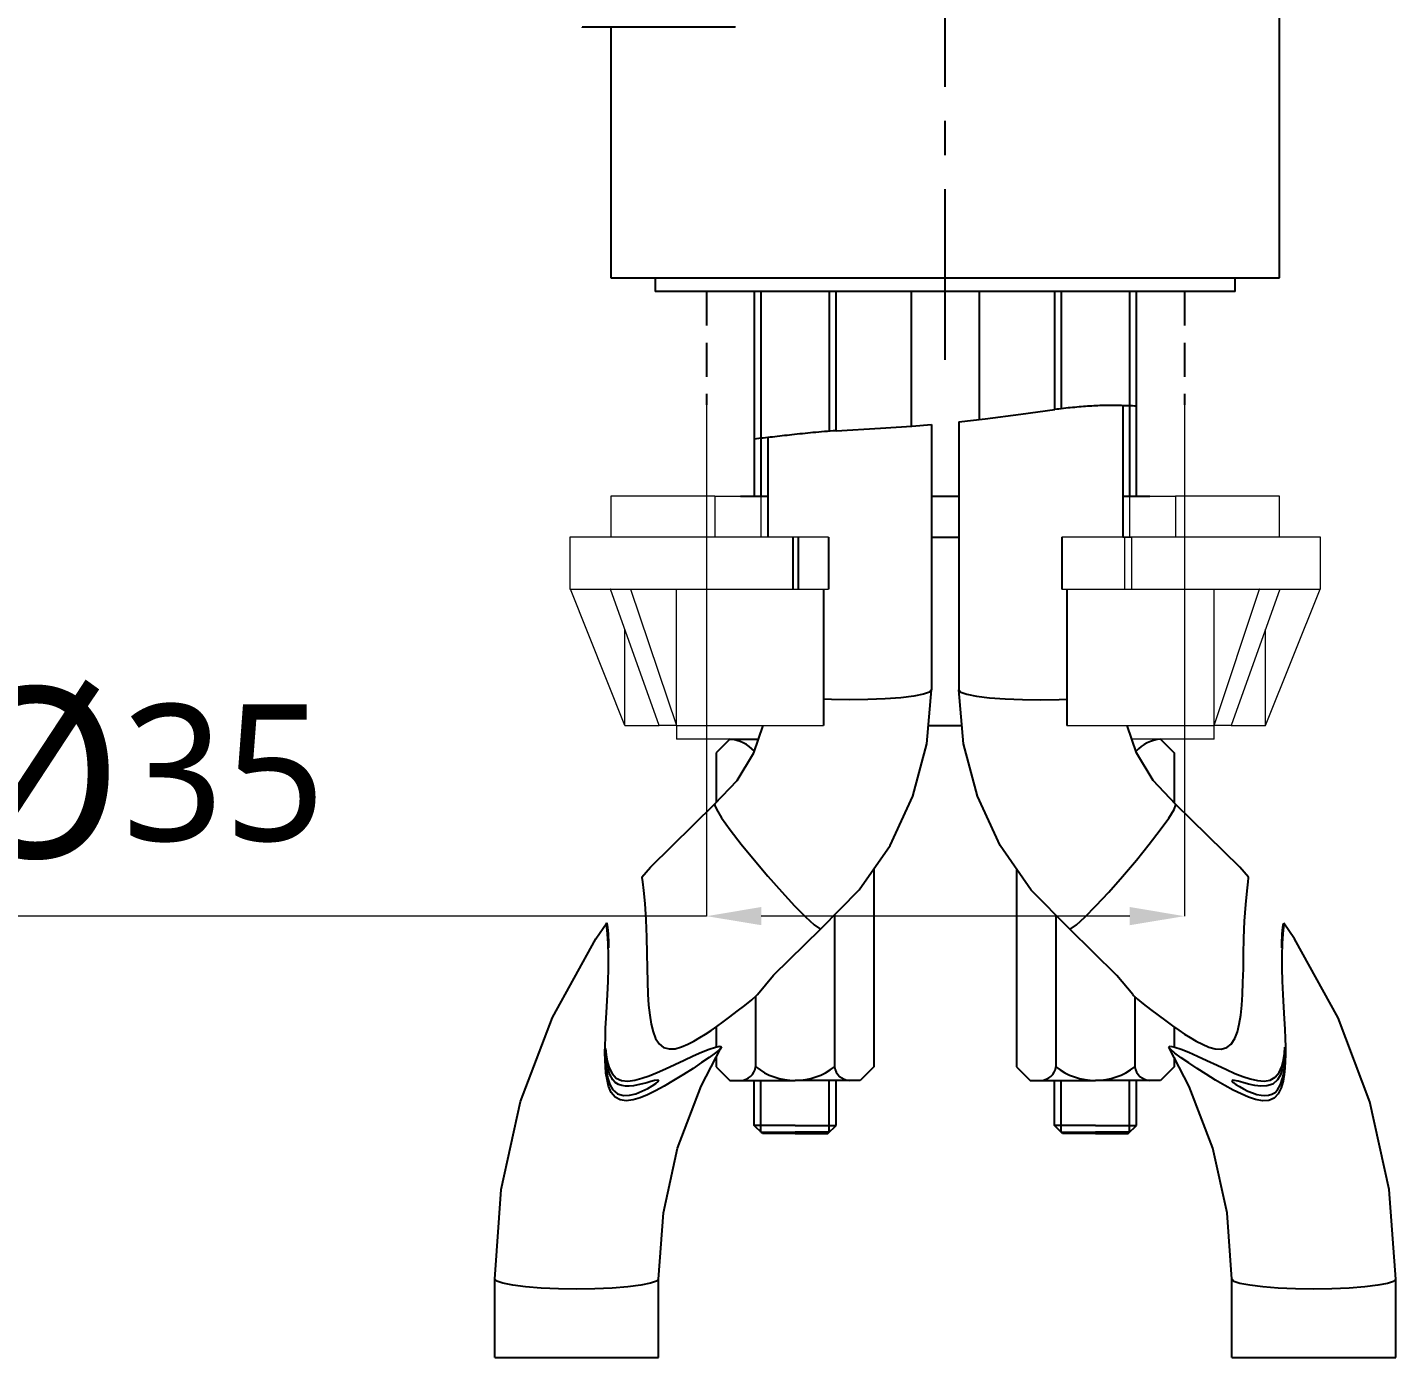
# Model space of a CAD drawing. Extents: x 0 to 1354, y 0 to 992.
# Drawn here: x 259.2 to 359.4, y 262.3 to 359.8 of the extents above; entities that cross this region are included whole.
import ezdxf

# ---------------------------------------------------------------- set-up
doc = ezdxf.new("R2010")
doc.units = 0
doc.header["$LTSCALE"] = 10
doc.header["$MEASUREMENT"] = 0
doc.header["$PDMODE"] = 3
doc.header["$PDSIZE"] = -10
doc.linetypes.add('CENTER', pattern=[2, 1.25, -0.25, 0.25, -0.25])
doc.linetypes.add('HIDDEN', pattern=[0.375, 0.25, -0.125])
doc.layers.get('0').update_dxf_attribs({"linetype": 'CONTINUOUS'})
doc.layers.get('DEFPOINTS').update_dxf_attribs({"linetype": 'CONTINUOUS'})
doc.layers.add('1', color=7, linetype='CONTINUOUS')
doc.layers.add('DEF_LAYER_ASSEM_MEMBER', color=7, linetype='CONTINUOUS')
doc.styles.add('Daelim Dimension', font='NanumGothic.ttf')
doc.dimstyles.new('DEFAULT', dxfattribs={"dimscale": 2, "dimtxt": 2, "dimasz": 2, "dimexe": 0, "dimexo": 2, "dimgap": 1, "dimtad": 1, "dimdec": 1, "dimzin": 9, "dimdsep": 46, "dimtxsty": 'Daelim Dimension', "dimcen": 0.5, "dimclrd": 252, "dimclre": 252, "dimclrt": 3, "dimadec": 1, "dimazin": 0, "dimtfac": 1, "dimtdec": 1, "dimtix": 1, "dimtmove": 0, "dimatfit": 3, "dimfxl": 1, "dimtolj": 1, "dimtzin": 1, "dimlwd": 9, "dimlwe": 9, "dimarcsym": 0})

# ---------------------------------------------------------------- blocks, each defined once
blk = doc.blocks.new('*D3')
at = {"color": 5, "lineweight": 9, "ltscale": 0.5, "transparency": 16777216}
for p, q in [((308.97, 332.3), (308.97, 294.68)), ((343.97, 332.3), (343.97, 294.68)), ((308.97, 294.68), (194.87, 294.68)), ((339.97, 294.68), (312.97, 294.68))]:
    blk.add_line(p, q, dxfattribs=at)
at = {"color": 5, "ltscale": 0.5, "transparency": 16777216}
for points in [[(312.97, 295.35), (312.97, 294.02), (308.97, 294.68)], [(339.97, 295.35), (339.97, 294.02), (343.97, 294.68)]]:
    blk.add_solid(points, dxfattribs=at)
at = {"layer": 'DEFPOINTS', "color": 0, "ltscale": 0.5, "transparency": 16777216}
for p in [(308.97, 336.3), (343.97, 336.3), (343.97, 294.68)]:
    blk.add_point(p, dxfattribs=at)
at = {"color": 7, "lineweight": -3, "ltscale": 0.5, "transparency": 16777216, "insert": (240.46, 304.67), "char_height": 10, "attachment_point": 5, "style": 'Daelim Dimension'}
blk.add_mtext('\\A1;설치구멍 {\\H1.25x;\\C256;Ø}35', dxfattribs=at)

msp = doc.modelspace()

# ---------------------------------------------------------------- linework, layer by layer
at = {"color": 1, "linetype": 'CENTER'}
msp.add_line((326.45, 335.45), (326.45, 475.95), dxfattribs=at)
at = {"color": 7, "linetype": 'HIDDEN', "lineweight": -3}
for p, q in [((308.97, 340.45), (308.97, 332.15)), ((343.97, 340.45), (343.97, 332.15))]:
    msp.add_line(p, q, dxfattribs=at)
at = {"color": 7, "linetype": 'Continuous'}
for p, q in [((331.99, 331.47), (334.47, 331.81)), ((327.45, 330.91), (329.37, 331.12)), ((329.37, 331.12), (331.99, 331.47)), ((318.45, 330.25), (321.7, 330.45)), ((321.7, 330.45), (324, 330.59)), ((324, 330.59), (325.45, 330.71)), ((293.45, 262.33), (305.45, 262.33)), ((347.45, 262.33), (359.45, 262.33))]:
    msp.add_line(p, q, dxfattribs=at)
at = {"color": 0}
for p, q in [((310.67, 307.65), (309.67, 306.65)), ((310.67, 307.65), (312.76, 307.65)), ((342.22, 307.65), (343.22, 306.65)), ((309.67, 306.65), (309.67, 303.02)), ((343.22, 306.65), (343.22, 303.01)), ((321.22, 298.15), (321.22, 283.65)), ((331.67, 298.14), (331.67, 283.65)), ((318.33, 294.77), (318.33, 283.65)), ((334.56, 294.76), (334.56, 283.65)), ((312.56, 288.79), (312.56, 283.65)), ((340.33, 288.79), (340.33, 283.65)), ((309.67, 286.57), (309.67, 285.1)), ((343.22, 286.56), (343.22, 285.1)), ((309.67, 284.34), (309.67, 283.65)), ((343.22, 284.34), (343.22, 283.65)), ((309.67, 283.65), (310.67, 282.65)), ((321.22, 283.65), (320.22, 282.65)), ((331.67, 283.65), (332.67, 282.65)), ((343.22, 283.65), (342.22, 282.65)), ((310.67, 282.65), (315.45, 282.65)), ((320.22, 282.65), (315.45, 282.65)), ((332.67, 282.65), (337.45, 282.65)), ((342.22, 282.65), (337.45, 282.65))]:
    msp.add_line(p, q, dxfattribs=at)
msp.add_lwpolyline([(311.05, 359.81), (311.05, 359.81), (311.05, 359.81), (311.05, 359.81), (311.04, 359.81), (311.02, 359.81), (310.99, 359.81), (310.94, 359.81), (310.87, 359.81), (310.79, 359.81), (310.77, 359.81), (310.75, 359.81), (310.72, 359.81), (310.7, 359.81), (310.65, 359.81), (310.59, 359.81), (310.47, 359.81), (310.34, 359.81), (310.2, 359.81), (310.05, 359.81), (310.01, 359.81), (309.97, 359.81), (309.92, 359.81), (309.88, 359.81), (309.79, 359.81), (309.71, 359.81), (309.52, 359.81), (309.33, 359.81), (309.13, 359.81), (308.92, 359.81), (308.81, 359.81), (308.7, 359.81), (308.64, 359.81), (308.59, 359.81), (308.53, 359.81), (308.47, 359.81), (308.24, 359.81), (308.01, 359.81), (307.77, 359.81), (307.52, 359.81), (307.28, 359.81), (307.02, 359.81), (306.96, 359.81), (306.89, 359.81), (306.83, 359.81), (306.76, 359.81), (306.63, 359.81), (306.51, 359.81), (306.25, 359.81), (305.99, 359.81), (305.72, 359.81), (305.46, 359.81), (305.33, 359.81), (305.2, 359.81), (305.13, 359.81), (305.07, 359.81), (305, 359.81), (304.93, 359.81), (304.67, 359.81), (304.41, 359.81), (304.15, 359.81), (303.9, 359.81), (303.65, 359.81), (303.4, 359.81), (303.27, 359.81), (303.15, 359.81), (303.09, 359.81), (303.03, 359.81), (302.97, 359.81), (302.91, 359.81), (302.67, 359.81), (302.44, 359.81), (302.22, 359.81), (302, 359.81), (301.79, 359.81), (301.59, 359.81), (301.49, 359.81), (301.4, 359.81), (301.35, 359.81), (301.3, 359.81), (301.25, 359.81), (301.21, 359.81), (301.03, 359.81), (300.87, 359.81), (300.71, 359.81), (300.57, 359.81), (300.44, 359.81), (300.32, 359.81), (300.29, 359.81), (300.26, 359.81), (300.23, 359.81), (300.21, 359.81), (300.16, 359.81), (300.11, 359.81), (300.03, 359.81), (299.96, 359.81), (299.91, 359.81), (299.87, 359.81), (299.86, 359.81), (299.85, 359.81), (299.84, 359.81), (299.84, 359.81)])
for centre, radius, start, end in [((310.43, 304.9), 2.76, 42.4316, 84.8383), ((342.47, 304.9), 2.76, 95.1617, 137.6283), ((311.43, 283.79), 1.14, 271.0144, 352.8506), ((315.45, 287.31), 4.67, 231.7868, 270), ((315.45, 287.31), 4.67, 270, 308.2132), ((319.47, 283.79), 1.14, 187.1494, 268.9856), ((333.43, 283.79), 1.14, 271.0144, 352.8506), ((337.45, 287.31), 4.67, 231.7868, 270), ((337.45, 287.31), 4.67, 270, 308.2132), ((341.47, 283.79), 1.14, 187.1494, 268.9856)]:
    msp.add_arc(centre, radius, start, end, dxfattribs=at)
at = {"color": 7, "linetype": 'Continuous'}
for points, start_tangent, end_tangent in [([(340.45, 332.05), (339.37, 332.09), (338.23, 332.1), (337.04, 332.05), (335.78, 331.95), (334.45, 331.8)], (-0.998155, 0.06072), (-0.99186, -0.127337)), ([(318.45, 330.25), (316.76, 330.11), (315.22, 329.95), (313.79, 329.79), (312.45, 329.64)], (-0.997496, -0.070729), (-0.994092, -0.108545))]:
    msp.add_spline(points, degree=3, dxfattribs=dict(at, start_tangent=start_tangent, end_tangent=end_tangent))
at = {"layer": '1'}
for p, q in [((350.95, 341.45), (350.95, 438.45)), ((301.95, 359.81), (301.95, 341.45)), ((301.95, 341.45), (350.95, 341.45)), ((305.2, 341.45), (305.2, 340.45)), ((347.7, 340.45), (347.7, 341.45)), ((347.7, 340.45), (305.2, 340.45)), ((312.45, 340.45), (312.45, 325.45)), ((312.95, 340.45), (312.95, 325.45)), ((317.95, 340.45), (317.95, 330.21)), ((318.45, 330.25), (318.45, 340.45)), ((323.95, 340.45), (323.95, 330.59)), ((328.95, 331.08), (328.95, 340.45)), ((334.45, 340.45), (334.45, 331.8)), ((334.95, 340.45), (334.95, 331.87)), ((339.95, 340.45), (339.95, 325.45)), ((340.45, 325.45), (340.45, 340.45)), ((311.45, 325.45), (313.45, 325.45)), ((325.45, 325.45), (327.45, 325.45)), ((339.45, 325.45), (341.45, 325.45)), ((325.45, 322.45), (327.45, 322.45)), ((325.22, 308.65), (327.67, 308.65))]:
    msp.add_line(p, q, dxfattribs=at)
at = {"layer": '1', "color": 7, "linetype": 'Continuous', "lineweight": 18}
for p, q in [((301.95, 325.45), (301.95, 322.45)), ((309.57, 325.45), (301.95, 325.45)), ((309.57, 325.45), (312.95, 325.45)), ((312.95, 325.45), (313.45, 325.45)), ((312.95, 325.45), (312.95, 322.45)), ((339.45, 325.45), (339.95, 325.45)), ((339.95, 325.45), (343.32, 325.45)), ((339.95, 325.45), (339.95, 322.45)), ((350.95, 325.45), (343.32, 325.45)), ((350.95, 322.45), (350.95, 325.45)), ((298.95, 322.45), (298.95, 318.65)), ((317.9, 322.45), (298.95, 322.45)), ((353.95, 322.45), (334.99, 322.45)), ((339.45, 322.45), (339.61, 322.45)), ((339.61, 322.45), (340.11, 322.45)), ((353.95, 318.65), (353.95, 322.45)), ((298.95, 318.65), (298.99, 318.65)), ((298.99, 318.65), (301.92, 318.65)), ((302.98, 308.65), (298.99, 318.65)), ((301.92, 318.64), (301.92, 318.65)), ((305.5, 308.65), (301.92, 318.64)), ((301.93, 318.65), (303.4, 318.65)), ((303.4, 318.65), (306.75, 308.65)), ((303.4, 318.65), (317.9, 318.65)), ((306.75, 308.65), (306.75, 318.65)), ((334.99, 318.65), (349.48, 318.65)), ((339.45, 318.65), (339.61, 318.65)), ((339.61, 318.65), (340.11, 318.65)), ((346.14, 308.65), (346.14, 318.65)), ((346.14, 308.65), (349.48, 318.64)), ((350.96, 318.65), (347.39, 308.65)), ((349.48, 318.64), (349.48, 318.65)), ((349.5, 318.65), (350.96, 318.65)), ((349.91, 308.65), (353.91, 318.64)), ((350.96, 318.65), (353.91, 318.65)), ((353.91, 318.64), (353.91, 318.65)), ((353.91, 318.64), (353.91, 318.65)), ((353.95, 318.65), (353.91, 318.65)), ((302.98, 308.65), (302.98, 315.68)), ((349.91, 308.65), (349.91, 315.71)), ((302.98, 308.65), (305.5, 308.65)), ((306.75, 308.65), (305.5, 308.65)), ((306.75, 308.65), (306.75, 307.65)), ((306.75, 308.65), (317.52, 308.65)), ((335.37, 308.65), (346.14, 308.65)), ((347.39, 308.65), (346.14, 308.65)), ((346.15, 307.65), (346.15, 308.65)), ((347.39, 308.65), (349.91, 308.65)), ((312.76, 307.65), (306.75, 307.65)), ((346.15, 307.65), (340.13, 307.65))]:
    msp.add_line(p, q, dxfattribs=at)
at = {"layer": '1', "color": 7, "linetype": 'Continuous', "lineweight": 13}
for p, q in [((309.57, 325.45), (309.57, 322.45)), ((343.32, 325.45), (343.32, 322.45)), ((339.61, 318.65), (339.61, 322.45)), ((340.11, 318.65), (340.11, 322.45))]:
    msp.add_line(p, q, dxfattribs=at)
at = {"layer": '1', "color": 7, "linetype": 'Continuous', "lineweight": 18}
for centre, major_axis, ratio, start_param, end_param in [((327.13, 247.98), (-25.32, 70.62), 0.175251, 6.272916, 6.274254), ((327.1, 251.83), (23.99, 66.77), 0.180158, 0.118629, 0.120004)]:
    msp.add_ellipse(centre, major_axis=major_axis, ratio=ratio, start_param=start_param, end_param=end_param, dxfattribs=at)
at = {"layer": 'DEF_LAYER_ASSEM_MEMBER', "color": 7, "linetype": 'Continuous'}
for p, q in [((339.45, 332.08), (339.45, 322.45)), ((327.45, 330.91), (327.45, 311.26)), ((325.45, 330.71), (325.45, 311.26)), ((313.45, 329.75), (313.45, 322.45)), ((324.14, 310.81), (323.19, 310.69)), ((324.86, 310.95), (324.14, 310.81)), ((325.3, 311.1), (324.86, 310.95)), ((325.1, 307.31), (325.45, 311.27)), ((325.45, 311.26), (325.3, 311.1)), ((327.45, 311.26), (327.45, 311.26)), ((327.79, 307.31), (327.45, 311.26)), ((327.45, 311.26), (327.59, 311.1)), ((327.59, 311.1), (328.04, 310.95)), ((328.04, 310.95), (328.75, 310.81)), ((328.75, 310.81), (329.7, 310.69)), ((318.11, 310.55), (317.52, 310.58)), ((319.45, 310.53), (318.11, 310.55)), ((320.79, 310.55), (319.45, 310.53)), ((322.06, 310.61), (320.79, 310.55)), ((323.19, 310.69), (322.06, 310.61)), ((329.7, 310.69), (330.84, 310.61)), ((330.84, 310.61), (332.11, 310.55)), ((332.11, 310.55), (333.45, 310.53)), ((333.45, 310.53), (334.79, 310.55)), ((334.79, 310.55), (335.37, 310.58)), ((312.43, 306.66), (313.1, 308.65)), ((340.47, 306.65), (339.79, 308.65)), ((324.08, 303.48), (325.1, 307.31)), ((328.81, 303.47), (327.79, 307.31)), ((311.2, 304.63), (312.43, 306.66)), ((341.69, 304.62), (340.47, 306.65)), ((309.57, 302.9), (311.2, 304.63)), ((343.33, 302.89), (341.69, 304.62)), ((304.86, 298.27), (309.57, 302.9)), ((322.41, 299.87), (324.08, 303.48)), ((330.48, 299.86), (328.81, 303.47)), ((348.04, 298.26), (343.33, 302.89)), ((320.14, 296.6), (322.41, 299.87)), ((332.75, 296.59), (330.48, 299.86)), ((304.23, 297.55), (304.86, 298.27)), ((348.66, 297.54), (348.04, 298.26)), ((304.23, 297.55), (304.23, 297.51)), ((304.23, 297.51), (304.26, 297.2)), ((304.26, 297.2), (304.34, 296.56)), ((348.56, 296.53), (348.64, 297.19)), ((348.64, 297.19), (348.67, 297.5)), ((348.67, 297.5), (348.66, 297.54)), ((304.34, 296.56), (304.43, 295.6)), ((317.34, 293.76), (320.14, 296.6)), ((335.55, 293.76), (332.75, 296.59)), ((348.46, 295.54), (348.56, 296.53)), ((304.43, 295.6), (304.51, 294.4)), ((348.38, 294.32), (348.46, 295.54)), ((300.86, 293.02), (301.65, 294.18)), ((301.64, 294.15), (301.65, 294.18)), ((301.66, 293.89), (301.64, 294.15)), ((301.65, 294.18), (301.66, 294.15)), ((301.66, 294.15), (301.71, 293.88)), ((301.71, 293.38), (301.66, 293.89)), ((301.71, 293.88), (301.76, 293.37)), ((304.51, 294.4), (304.56, 293.13)), ((313.87, 290.35), (317.34, 293.76)), ((339.02, 290.34), (335.55, 293.76)), ((348.33, 293.06), (348.38, 294.32)), ((351.14, 293.36), (351.18, 293.87)), ((351.18, 293.87), (351.23, 294.14)), ((351.23, 293.88), (351.18, 293.38)), ((351.23, 294.14), (351.25, 294.17)), ((351.25, 294.14), (351.23, 293.88)), ((351.25, 294.17), (351.25, 294.14)), ((352.03, 293.01), (351.25, 294.17)), ((297.67, 287.25), (300.86, 293.02)), ((301.76, 292.67), (301.71, 293.38)), ((301.76, 293.37), (301.78, 292.69)), ((304.56, 293.13), (304.58, 291.95)), ((348.31, 291.89), (348.33, 293.06)), ((351.11, 292.67), (351.14, 293.36)), ((351.18, 293.38), (351.14, 292.67)), ((355.23, 287.24), (352.03, 293.01)), ((301.78, 291.81), (301.76, 292.67)), ((301.78, 292.69), (301.79, 292.37)), ((301.79, 291.44), (301.78, 291.81)), ((304.58, 291.95), (304.6, 290.86)), ((348.29, 290.82), (348.31, 291.89)), ((351.14, 292.67), (351.11, 291.81)), ((351.11, 292.36), (351.11, 292.67)), ((351.11, 291.81), (351.11, 291.43)), ((301.75, 289.89), (301.78, 290.86)), ((301.78, 290.86), (301.79, 291.44)), ((304.6, 290.86), (304.63, 289.87)), ((348.26, 289.84), (348.29, 290.82)), ((351.11, 291.43), (351.11, 290.88)), ((351.11, 290.88), (351.14, 289.91)), ((301.71, 288.94), (301.75, 289.89)), ((304.63, 289.87), (304.66, 288.96)), ((312.69, 288.93), (313.87, 290.35)), ((340.2, 288.93), (339.02, 290.34)), ((348.23, 288.95), (348.26, 289.84)), ((351.14, 289.91), (351.18, 288.95)), ((301.66, 288.04), (301.71, 288.94)), ((304.66, 288.96), (304.72, 288.15)), ((312.27, 288.54), (312.62, 288.86)), ((312.62, 288.86), (312.69, 288.94)), ((340.2, 288.93), (340.25, 288.87)), ((340.25, 288.87), (340.53, 288.61)), ((348.18, 288.15), (348.23, 288.95)), ((351.18, 288.95), (351.23, 288.02)), ((301.61, 287.21), (301.66, 288.04)), ((304.72, 288.15), (304.8, 287.42)), ((310.68, 287.3), (311.21, 287.71)), ((311.21, 287.71), (311.77, 288.14)), ((311.77, 288.14), (312.27, 288.54)), ((340.53, 288.61), (340.96, 288.26)), ((340.96, 288.26), (341.48, 287.85)), ((341.48, 287.85), (342.04, 287.43)), ((348.1, 287.42), (348.18, 288.15)), ((351.23, 288.02), (351.28, 287.16)), ((295.34, 281.09), (297.67, 287.25)), ((301.57, 286.47), (301.61, 287.21)), ((304.8, 287.42), (304.9, 286.77)), ((304.9, 286.77), (305.04, 286.2)), ((309.72, 286.6), (310.18, 286.93)), ((310.18, 286.93), (310.68, 287.3)), ((342.04, 287.43), (342.6, 287.01)), ((342.6, 287.01), (343.1, 286.65)), ((347.85, 286.2), (347.99, 286.77)), ((347.99, 286.77), (348.1, 287.42)), ((351.28, 287.16), (351.32, 286.4)), ((357.55, 281.08), (355.23, 287.24)), ((301.53, 285.2), (301.55, 285.8)), ((301.55, 285.8), (301.57, 286.47)), ((305.04, 286.2), (305.23, 285.71)), ((305.23, 285.71), (305.49, 285.32)), ((308.04, 285.52), (308.48, 285.78)), ((308.48, 285.78), (308.89, 286.04)), ((308.89, 286.04), (309.3, 286.31)), ((309.3, 286.31), (309.72, 286.6)), ((343.1, 286.65), (343.56, 286.32)), ((343.56, 286.32), (343.98, 286.04)), ((343.98, 286.04), (344.4, 285.78)), ((344.4, 285.78), (344.84, 285.52)), ((347.4, 285.31), (347.66, 285.71)), ((347.66, 285.71), (347.85, 286.2)), ((351.32, 286.4), (351.35, 285.71)), ((351.35, 285.71), (351.37, 285.1)), ((301.52, 284.68), (301.53, 285.2)), ((301.56, 284.55), (301.53, 285.08)), ((301.56, 284.98), (301.61, 284.52)), ((305.49, 285.32), (305.82, 285.05)), ((305.82, 285.05), (306.22, 284.95)), ((306.22, 284.95), (306.66, 284.97)), ((306.66, 284.97), (307.12, 285.1)), ((307.12, 285.1), (307.58, 285.29)), ((307.58, 285.29), (308.04, 285.52)), ((307.99, 284.45), (308.6, 284.72)), ((308.57, 282.22), (310.04, 285.05)), ((308.6, 284.72), (309.15, 284.94)), ((309.15, 284.94), (309.62, 285.09)), ((309.62, 285.09), (309.95, 285.16)), ((309.95, 284.93), (309.63, 284.67)), ((309.95, 285.16), (310.06, 285.1)), ((310.04, 285.05), (309.95, 284.93)), ((310.06, 285.1), (310.04, 285.05)), ((342.83, 285.09), (342.95, 285.15)), ((342.85, 285.04), (342.83, 285.09)), ((344.33, 282.21), (342.85, 285.04)), ((342.95, 284.93), (342.85, 285.04)), ((342.95, 285.15), (343.27, 285.09)), ((343.27, 284.65), (342.95, 284.93)), ((343.27, 285.09), (343.74, 284.93)), ((343.74, 284.93), (344.29, 284.71)), ((344.29, 284.71), (344.92, 284.43)), ((344.84, 285.52), (345.3, 285.29)), ((345.3, 285.29), (345.77, 285.09)), ((345.77, 285.09), (346.23, 284.97)), ((346.23, 284.97), (346.67, 284.94)), ((346.67, 284.94), (347.07, 285.05)), ((347.07, 285.05), (347.4, 285.31)), ((351.3, 284.61), (351.34, 285.08)), ((351.36, 285.08), (351.33, 284.57)), ((351.37, 285.1), (351.37, 284.67)), ((301.53, 284.14), (301.52, 284.68)), ((301.53, 284.58), (301.56, 283.91)), ((301.55, 283.66), (301.53, 284.14)), ((301.63, 284.01), (301.56, 284.55)), ((301.56, 283.91), (301.63, 283.31)), ((301.61, 284.52), (301.69, 284.05)), ((301.73, 283.51), (301.63, 284.01)), ((301.69, 284.05), (301.82, 283.57)), ((305.96, 283.5), (306.63, 283.81)), ((306.63, 283.81), (307.33, 284.14)), ((307.33, 284.14), (307.99, 284.45)), ((308.6, 283.95), (307.98, 283.53)), ((309.16, 284.33), (308.6, 283.95)), ((309.63, 284.67), (309.16, 284.33)), ((343.74, 284.31), (343.27, 284.65)), ((344.3, 283.94), (343.74, 284.31)), ((344.9, 283.53), (344.3, 283.94)), ((344.92, 284.43), (345.61, 284.11)), ((345.61, 284.11), (346.36, 283.76)), ((346.36, 283.76), (347.05, 283.44)), ((351.11, 283.67), (351.23, 284.15)), ((351.27, 284), (351.16, 283.5)), ((351.23, 284.15), (351.3, 284.61)), ((351.33, 284.57), (351.27, 284)), ((351.27, 283.31), (351.33, 283.89)), ((351.33, 283.89), (351.36, 284.51)), ((351.36, 284.03), (351.33, 283.55)), ((351.37, 284.54), (351.36, 284.03)), ((351.37, 284.67), (351.37, 284.54)), ((301.59, 283.18), (301.55, 283.66)), ((301.67, 282.7), (301.59, 283.18)), ((301.63, 283.31), (301.73, 282.79)), ((301.79, 282.23), (301.67, 282.7)), ((301.88, 283.07), (301.73, 283.51)), ((301.73, 282.79), (301.88, 282.34)), ((301.82, 283.57), (302.04, 283.14)), ((302.1, 282.69), (301.88, 283.07)), ((302.04, 283.14), (302.35, 282.82)), ((302.28, 282.49), (302.1, 282.69)), ((302.35, 282.82), (302.74, 282.64)), ((303.7, 282.66), (304.22, 282.8)), ((304.22, 282.8), (304.77, 282.99)), ((304.77, 282.99), (305.35, 283.22)), ((305.35, 283.22), (305.96, 283.5)), ((307.28, 283.09), (306.54, 282.63)), ((307.98, 283.53), (307.28, 283.09)), ((345.57, 283.11), (344.9, 283.53)), ((346.26, 282.67), (345.57, 283.11)), ((347.05, 283.44), (347.67, 283.16)), ((347.67, 283.16), (348.25, 282.93)), ((348.25, 282.93), (348.8, 282.75)), ((348.8, 282.75), (349.32, 282.63)), ((350.25, 282.66), (350.63, 282.88)), ((350.8, 282.69), (350.44, 282.38)), ((350.63, 282.88), (350.91, 283.23)), ((351.01, 283.06), (350.8, 282.69)), ((350.91, 283.23), (351.11, 283.67)), ((351.16, 283.5), (351.01, 283.06)), ((351.02, 282.34), (351.17, 282.8)), ((351.17, 282.8), (351.27, 283.31)), ((351.29, 283.07), (351.2, 282.59)), ((351.33, 283.55), (351.29, 283.07)), ((301.98, 281.77), (301.79, 282.23)), ((301.88, 282.34), (302.1, 281.96)), ((302.26, 281.42), (301.98, 281.77)), ((302.1, 281.96), (302.45, 281.66)), ((302.51, 282.35), (302.28, 282.49)), ((302.76, 282.26), (302.51, 282.35)), ((302.74, 282.64), (303.2, 282.6)), ((303.02, 282.22), (302.76, 282.26)), ((303.3, 282.22), (303.02, 282.22)), ((303.2, 282.6), (303.7, 282.66)), ((303.6, 282.25), (303.3, 282.22)), ((303.93, 282.31), (303.6, 282.25)), ((303.77, 281.67), (304.23, 281.85)), ((304.26, 282.39), (303.93, 282.31)), ((304.23, 281.85), (304.65, 282.05)), ((304.59, 282.47), (304.26, 282.39)), ((304.89, 282.56), (304.59, 282.47)), ((305.22, 281.88), (304.64, 281.6)), ((304.65, 282.05), (304.99, 282.24)), ((305.15, 282.63), (304.89, 282.56)), ((304.99, 282.24), (305.25, 282.42)), ((305.36, 282.67), (305.15, 282.63)), ((305.85, 282.22), (305.22, 281.88)), ((305.25, 282.42), (305.42, 282.56)), ((305.46, 282.65), (305.36, 282.67)), ((305.42, 282.56), (305.46, 282.62)), ((305.46, 282.62), (305.46, 282.65)), ((306.54, 282.63), (305.85, 282.22)), ((306.84, 277.68), (308.57, 282.22)), ((312.45, 279.35), (312.45, 282.65)), ((318.45, 279.35), (318.45, 282.65)), ((334.45, 279.35), (334.45, 282.65)), ((340.45, 279.35), (340.45, 282.65)), ((346.05, 277.67), (344.33, 282.21)), ((346.93, 282.28), (346.26, 282.67)), ((347.55, 281.94), (346.93, 282.28)), ((347.48, 282.67), (347.44, 282.62)), ((347.44, 282.62), (347.54, 282.5)), ((347.65, 282.65), (347.48, 282.67)), ((347.54, 282.5), (347.74, 282.35)), ((348.12, 281.65), (347.55, 281.94)), ((347.91, 282.59), (347.65, 282.65)), ((347.74, 282.35), (348, 282.19)), ((348.25, 282.49), (347.91, 282.59)), ((348, 282.19), (348.3, 282.02)), ((348.67, 282.38), (348.25, 282.49)), ((348.3, 282.02), (348.63, 281.86)), ((348.63, 281.86), (348.96, 281.73)), ((349.12, 282.28), (348.67, 282.38)), ((348.96, 281.73), (349.29, 281.62)), ((349.57, 282.22), (349.12, 282.28)), ((349.32, 282.63), (349.81, 282.59)), ((350.02, 282.24), (349.57, 282.22)), ((349.81, 282.59), (350.25, 282.66)), ((350.44, 282.38), (350.02, 282.24)), ((350.38, 281.63), (350.61, 281.76)), ((350.61, 281.76), (350.8, 281.96)), ((350.8, 281.96), (351.02, 282.34)), ((351.07, 282.11), (350.85, 281.67)), ((351.2, 282.59), (351.07, 282.11)), ((293.92, 274.66), (295.34, 281.09)), ((302.64, 281.22), (302.26, 281.42)), ((302.45, 281.66), (302.87, 281.54)), ((303.08, 281.16), (302.64, 281.22)), ((302.87, 281.54), (303.32, 281.56)), ((303.58, 281.23), (303.08, 281.16)), ((303.32, 281.56), (303.77, 281.67)), ((304.09, 281.38), (303.58, 281.23)), ((304.64, 281.6), (304.09, 281.38)), ((348.67, 281.42), (348.12, 281.65)), ((349.19, 281.25), (348.67, 281.42)), ((349.69, 281.16), (349.19, 281.25)), ((349.29, 281.62), (349.59, 281.56)), ((349.59, 281.56), (349.87, 281.54)), ((350.15, 281.18), (349.69, 281.16)), ((349.87, 281.54), (350.13, 281.56)), ((350.13, 281.56), (350.38, 281.63)), ((350.55, 281.35), (350.15, 281.18)), ((350.85, 281.67), (350.55, 281.35)), ((358.97, 274.65), (357.55, 281.08)), ((315.45, 279.35), (312.45, 279.35)), ((313.05, 278.75), (312.45, 279.35)), ((312.95, 278.85), (315.45, 278.85)), ((315.45, 278.75), (313.05, 278.75)), ((315.45, 279.35), (318.45, 279.35)), ((317.95, 278.85), (315.45, 278.85)), ((315.45, 278.75), (317.85, 278.75)), ((317.85, 278.75), (318.45, 279.35)), ((337.45, 279.35), (334.45, 279.35)), ((335.05, 278.75), (334.45, 279.35)), ((334.95, 278.85), (337.45, 278.85)), ((337.45, 278.75), (335.05, 278.75)), ((337.45, 279.35), (340.45, 279.35)), ((339.95, 278.85), (337.45, 278.85)), ((337.45, 278.75), (339.85, 278.75)), ((339.85, 278.75), (340.45, 279.35)), ((305.8, 272.94), (306.84, 277.68)), ((347.1, 272.93), (346.05, 277.67)), ((293.45, 268.09), (293.92, 274.66)), ((359.45, 268.09), (358.97, 274.65)), ((305.45, 268.09), (305.8, 272.94)), ((347.45, 268.09), (347.1, 272.93)), ((293.45, 262.33), (293.45, 268.09)), ((305.45, 262.33), (305.45, 268.09)), ((347.45, 262.33), (347.45, 268.09)), ((359.45, 262.33), (359.45, 268.09))]:
    msp.add_line(p, q, dxfattribs=at)
at = {"layer": 'DEF_LAYER_ASSEM_MEMBER', "color": 9, "linetype": 'Continuous'}
for p, q in [((315.28, 322.45), (315.28, 318.65)), ((315.69, 318.65), (315.69, 322.45)), ((317.9, 322.45), (317.9, 318.65)), ((334.99, 322.45), (334.99, 318.65)), ((317.52, 318.65), (317.52, 308.65)), ((335.37, 318.65), (335.37, 308.65)), ((309.57, 302.9), (309.55, 302.85)), ((309.55, 302.85), (309.68, 302.51)), ((343.21, 302.5), (343.35, 302.85)), ((343.35, 302.85), (343.33, 302.89)), ((309.68, 302.51), (310.07, 301.88)), ((310.07, 301.88), (310.69, 301.01)), ((342.2, 301), (342.82, 301.87)), ((342.82, 301.87), (343.21, 302.5)), ((310.69, 301.01), (311.5, 299.96)), ((341.39, 299.95), (342.2, 301)), ((311.5, 299.96), (312.44, 298.8)), ((340.45, 298.79), (341.39, 299.95)), ((312.44, 298.8), (313.45, 297.6)), ((339.44, 297.59), (340.45, 298.79)), ((313.45, 297.6), (314.47, 296.46)), ((338.43, 296.45), (339.44, 297.59)), ((314.47, 296.46), (315.41, 295.44)), ((337.49, 295.43), (338.43, 296.45)), ((315.41, 295.44), (316.22, 294.62)), ((336.68, 294.61), (337.49, 295.43)), ((316.22, 294.62), (316.84, 294.05)), ((316.84, 294.05), (317.23, 293.78)), ((317.23, 293.78), (317.34, 293.76)), ((335.55, 293.76), (335.67, 293.77)), ((335.67, 293.77), (336.06, 294.04)), ((336.06, 294.04), (336.68, 294.61)), ((293.6, 267.93), (293.45, 268.09)), ((294.04, 267.78), (293.6, 267.93)), ((294.76, 267.64), (294.04, 267.78)), ((304.85, 267.78), (304.14, 267.64)), ((305.3, 267.93), (304.85, 267.78)), ((305.45, 268.09), (305.3, 267.93)), ((347.6, 267.92), (347.45, 268.09)), ((348.04, 267.77), (347.6, 267.92)), ((348.76, 267.63), (348.04, 267.77)), ((358.85, 267.77), (358.14, 267.63)), ((359.3, 267.92), (358.85, 267.77)), ((359.45, 268.09), (359.3, 267.92)), ((295.71, 267.52), (294.76, 267.64)), ((296.84, 267.43), (295.71, 267.52)), ((298.11, 267.38), (296.84, 267.43)), ((299.45, 267.36), (298.11, 267.38)), ((300.78, 267.38), (299.45, 267.36)), ((302.05, 267.43), (300.78, 267.38)), ((303.19, 267.52), (302.05, 267.43)), ((304.14, 267.64), (303.19, 267.52)), ((349.71, 267.51), (348.76, 267.63)), ((350.84, 267.43), (349.71, 267.51)), ((352.11, 267.37), (350.84, 267.43)), ((353.45, 267.35), (352.11, 267.37)), ((354.78, 267.37), (353.45, 267.35)), ((356.05, 267.43), (354.78, 267.37)), ((357.19, 267.51), (356.05, 267.43)), ((358.14, 267.63), (357.19, 267.51))]:
    msp.add_line(p, q, dxfattribs=at)
at = {"layer": 'DEF_LAYER_ASSEM_MEMBER', "color": 2, "linetype": 'Continuous'}
for p, q in [((312.95, 278.85), (312.95, 282.65)), ((317.95, 278.85), (317.95, 282.65)), ((334.95, 278.85), (334.95, 282.65)), ((339.95, 278.85), (339.95, 282.65))]:
    msp.add_line(p, q, dxfattribs=at)

# ---------------------------------------------------------------- dimensions: what is measured, and where the dimension line sits
at = {"color": 5, "lineweight": -3, "ltscale": 0.5}
dim = msp.add_linear_dim(base=(343.97, 294.68), p1=(308.97, 336.3), p2=(343.97, 336.3), text='설치구멍 {\\H1.25x;\\C256;Ø}<>', dimstyle='DEFAULT', override={"dimtxt": 5, "dimclrd": 5, "dimclre": 5, "dimclrt": 7}, dxfattribs=at)
dim.commit()
dim.dimension.update_dxf_attribs({"geometry": '*D3', "text_midpoint": (240.46, 294.68), "dimtype": 160})

doc.saveas('drawing.dxf')
